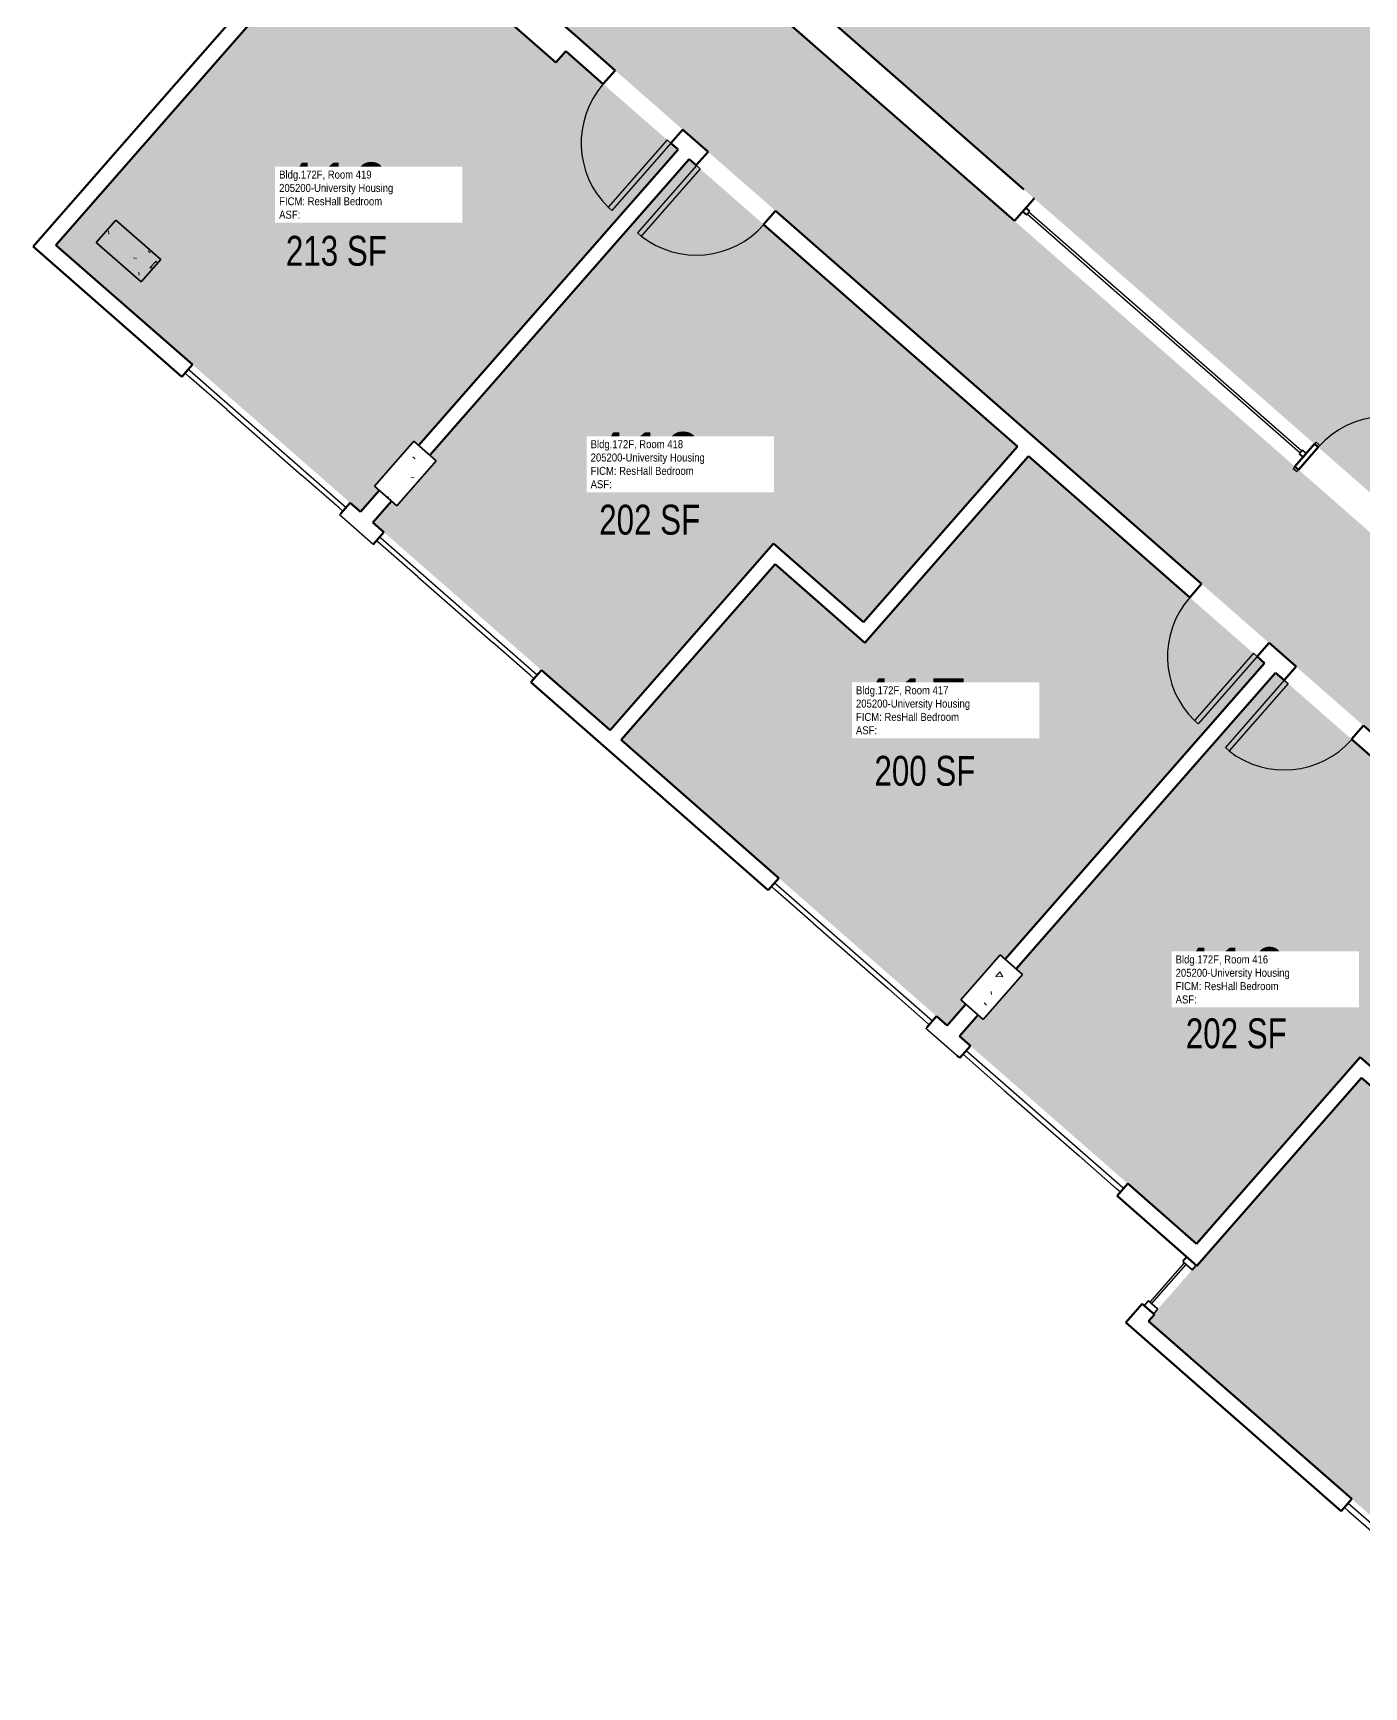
# Model space of a CAD drawing. Header units: inches. Extents: x 69234239 to 69236626, y 27656166 to 27658522.
# Drawn here: x 69234239 to 69234774, y 27657271 to 27657936 of the extents above; entities that cross this region are included whole.
import ezdxf
from ezdxf.enums import TextEntityAlignment as Align

# ---------------------------------------------------------------- set-up
doc = ezdxf.new("R2010")
doc.units = ezdxf.units.IN
doc.header["$LTSCALE"] = 100
doc.header["$MEASUREMENT"] = 0
for name, color, linetype in [('A-COLS', 5, 'CONTINUOUS'), ('A-DOOR', 2, 'CONTINUOUS'), ('A-GLAZ', 1, 'CONTINUOUS'), ('A-IDEN-RNUM', 7, 'CONTINUOUS'), ('A-IDEN-SNUM', 4, 'CONTINUOUS'), ('A-IDEN-VNUM', 4, 'CONTINUOUS'), ('A-WALL', 5, 'CONTINUOUS'), ('AREA-TEXT', 3, 'CONTINUOUS'), ('Rooms-Category-Color', 7, 'CONTINUOUS'), ('Rooms-College-Color', 7, 'CONTINUOUS'), ('Rooms-Department-Color', 7, 'CONTINUOUS'), ('Rooms-Division-Color', 7, 'CONTINUOUS'), ('Rooms-Information', 7, 'CONTINUOUS')]:
    doc.layers.add(name, color=color, linetype=linetype)
doc.styles.add('CP_AREA', font='arial.ttf', dxfattribs={"height": 15})
doc.styles.add('CP_ROOMSNUMBER', font='arial.ttf', dxfattribs={"height": 1})
doc.styles.add('CP_ROOMVNUMBER', font='arial.ttf', dxfattribs={"width": 0.85, "height": 0.075})
pattern_1 = [(178.7908, (69235784.634, 27657305.722), (-15.37654, 22.9776), [2.88, -31.68]), (123.7908, (69235784.634, 27657305.722), (-19.1757, -22.2481), [2.304, -25.344]), (229.2418, (69235783.352, 27657307.636), (-34.5522, 0.7301), [2.448, -26.924]), (174.9748, (69235778.648, 27657300.91), (-20.71984, 35.925), [4.32, -47.52]), (225.4268, (69235776.92, 27657303.904), (-51.6406, 4.5404), [3.671, -40.386]), (119.9748, (69235778.648, 27657300.91), (-51.6408, 4.5406), [3.456, -38.016]), (149.7908, (69235777.738, 27657305.106), (-2.30886, 27.55136), [2.88, -31.68]), (94.7908, (69235777.738, 27657305.106), (-27.55756, -10.16206), [2.304, -25.344]), (200.2418, (69235777.546, 27657307.402), (-29.8661, 17.3898), [2.448, -26.924]), (166.2908, (69235784.634, 27657305.722), (-10.255806, -7.64421), [1.267, -23.77, 1.267, -24.461, -25.44]), (166.2908, (69235784.634, 27657305.722), (-10.255806, -7.64421), [-50.765, 1.267, -24.173]), (136.2908, (69235784.634, 27657305.722), (-18.1331, -1.61451), [1.267, -13.402, 1.267, -23.194, -9.696]), (136.2908, (69235784.634, 27657305.722), (-18.1331, -1.61451), [-39.13, 1.267, -8.429]), (96.2908, (69235789.998, 27657299.047), (-12.16747, 16.520224), [1.267, -8.333, 1.267, -28.685, -39.744]), (96.2908, (69235789.998, 27657299.047), (-12.16747, 16.520224), [-39.552, 1.267, -38.477]), (86.2908, (69235792.404, 27657296.054), (-17.02624, 15.04698), [1.267, -11.213, 1.267, -18.624, -28.224]), (86.2908, (69235792.404, 27657296.054), (-17.02624, 15.04698), [-32.371, 1.267, -26.957])]

msp = doc.modelspace()

# ---------------------------------------------------------------- hatches: boundary and pattern name
at = {"layer": 'A-COLS', "lineweight": 5}
h = msp.add_hatch(dxfattribs=at)
h.set_pattern_fill('FP_20', color=256, angle=228.79082, style=0, pattern_type=2)
h.set_pattern_definition([(178.7908, (69235784.634, 27657305.722), (-15.37654, 22.9776), [2.88, -31.68]), (123.7908, (69235784.634, 27657305.722), (-19.1757, -22.2481), [2.304, -25.344]), (229.2418, (69235783.353, 27657307.636), (-34.55222, 0.7301), [2.448, -26.924]), (174.9748, (69235778.648, 27657300.91), (-20.71984, 35.925), [4.32, -47.52]), (225.4268, (69235776.92, 27657303.904), (-51.6406, 4.5404), [3.671, -40.386]), (119.9748, (69235778.648, 27657300.91), (-51.6408, 4.5406), [3.456, -38.016]), (149.7908, (69235777.738, 27657305.106), (-2.30886, 27.55136), [2.88, -31.68]), (94.7908, (69235777.738, 27657305.106), (-27.55756, -10.16206), [2.304, -25.344]), (200.2418, (69235777.546, 27657307.402), (-29.8661, 17.3898), [2.448, -26.924]), (166.2908, (69235784.634, 27657305.722), (-10.255806, -7.64421), [1.267, -23.77, 1.267, -24.461, -25.44]), (166.2908, (69235784.634, 27657305.722), (-10.255806, -7.64421), [-50.765, 1.267, -24.173]), (136.2908, (69235784.634, 27657305.722), (-18.1331, -1.61451), [1.267, -13.402, 1.267, -23.194, -9.696]), (136.2908, (69235784.634, 27657305.722), (-18.1331, -1.61451), [-39.13, 1.267, -8.429]), (96.2908, (69235789.998, 27657299.047), (-12.16747, 16.520224), [1.267, -8.333, 1.267, -28.685, -39.744]), (96.2908, (69235789.998, 27657299.047), (-12.16747, 16.520224), [-39.552, 1.267, -38.477]), (86.2908, (69235792.404, 27657296.054), (-17.02624, 15.04698), [1.267, -11.213, 1.267, -18.624, -28.224]), (86.2908, (69235792.404, 27657296.054), (-17.02624, 15.04698), [-32.371, 1.267, -26.957])])
h.paths.add_polyline_path([(69234290.71, 27657844.68), (69234272.65, 27657860.49), (69234264.74, 27657851.46), (69234282.8, 27657835.65)], flags=0)
h = msp.add_hatch(dxfattribs=at)
h.set_pattern_fill('FP_17', color=256, angle=-41.20918, style=0, pattern_type=2)
h.set_pattern_definition(pattern_1)
h.paths.add_polyline_path([(69234401.3, 27657763.78), (69234392.27, 27657771.68), (69234376.46, 27657753.63), (69234385.49, 27657745.72), (69234396.95, 27657758.81)], flags=0)
h = msp.add_hatch(dxfattribs=at)
h.set_pattern_fill('FP_16', color=256, angle=-41.20918, style=0, pattern_type=2)
h.set_pattern_definition(pattern_1)
h.paths.add_polyline_path([(69234636.77, 27657557.57), (69234627.75, 27657565.48), (69234611.94, 27657547.42), (69234620.96, 27657539.52), (69234624.52, 27657543.58)], flags=0)
at = {"layer": 'Rooms-Category-Color', "true_color": 0xadadad}
msp.add_hatch(color=253, dxfattribs=at).paths.add_polyline_path([(69234685.7, 27658243.8), (69234846.08, 27658103.34), (69234892.86, 27658062.38), (69234988.96, 27657978.23), (69234989.36, 27657978.68), (69234998.39, 27657970.78), (69234994.04, 27657965.81), (69234789.14, 27657731.84), (69234785.11, 27657727.23), (69234776.08, 27657735.13), (69234776.16, 27657735.23), (69234637.57, 27657856.59), (69234633.57, 27657860.09), (69234633.57, 27657860.09), (69234631.31, 27657862.08), (69234483.78, 27657991.27), (69234472.9, 27658000.8), (69234433.28, 27657955.56), (69234458.14, 27657933.8), (69234458.13, 27657933.78), (69234505.4, 27657892.39), (69234641.66, 27657773.07), (69234740.95, 27657686.12), (69234877.22, 27657566.79), (69234976.9, 27657479.5), (69235094.64, 27657376.4), (69235214.47, 27657271.45), (69235254.01, 27657316.6), (69235244.41, 27657325.01), (69235246.38, 27657327.27), (69235217.61, 27657352.47), (69235215.61, 27657350.19), (69235200.19, 27657363.7), (69235171.35, 27657388.98), (69235171.35, 27657388.98), (69235111.42, 27657441.46), (69235113.4, 27657443.73), (69235084.63, 27657468.93), (69235082.64, 27657466.66), (69235080.58, 27657468.47), (69235080.59, 27657468.47), (69235007.19, 27657532.75), (69234926.02, 27657603.83), (69234925.59, 27657604.21), (69234925.59, 27657604.21), (69234902.25, 27657624.64), (69234854.17, 27657666.75), (69234853.75, 27657667.12), (69234851.75, 27657668.83), (69234830.25, 27657687.67), (69234878.01, 27657742.2), (69234878.01, 27657742.2), (69234995.22, 27657876.06), (69235043.24, 27657930.88), (69235064.76, 27657912.03), (69235067.49, 27657909.64), (69235071.46, 27657906.16), (69235115.22, 27657867.84), (69235138.94, 27657847.07), (69235138.93, 27657847.07), (69235248.09, 27657751.48), (69235291.57, 27657713.4), (69235466.98, 27657559.79), (69235506.55, 27657604.96), (69235386.59, 27657710.01), (69235268.87, 27657813.1), (69235169.18, 27657900.4), (69235033.43, 27658019.28), (69234801.16, 27658222.68), (69234801.11, 27658222.73), (69234797.91, 27658225.52), (69234751.91, 27658265.8), (69234751.91, 27658265.8), (69234744.42, 27658272.37), (69234725.34, 27658289.07)])
at = {"layer": 'Rooms-Category-Color', "true_color": 0x728ef3}
for points in [[(69234784.07, 27657744.26), (69234981.06, 27657969.2), (69234888.91, 27658049.9), (69234724.78, 27658193.62), (69234527.8, 27657968.68), (69234641.4, 27657869.19)], [(69234380.68, 27657983.86), (69234372.03, 27657991.43), (69234248.6, 27657850.48), (69234370.96, 27657743.33), (69234378.45, 27657751.89), (69234376.46, 27657753.63), (69234390.13, 27657769.24), (69234392.27, 27657771.68), (69234394.26, 27657769.94), (69234498.41, 27657888.87), (69234453.35, 27657928.33), (69234449.33, 27657923.74), (69234420.72, 27657948.8), (69234420.72, 27657948.8), (69234398.74, 27657968.04), (69234395.45, 27657964.29), (69234377.4, 27657980.1)], [(69234471.11, 27657655.63), (69234536.81, 27657730.65), (69234572.92, 27657699.03), (69234634.67, 27657769.55), (69234502.83, 27657885), (69234398.68, 27657766.07), (69234401.3, 27657763.78), (69234385.49, 27657745.72), (69234383.34, 27657747.61), (69234375.85, 27657739.05)], [(69234537.36, 27657722.36), (69234475.53, 27657651.76), (69234606.51, 27657537.05), (69234614, 27657545.61), (69234611.94, 27657547.42), (69234625.61, 27657563.03), (69234627.75, 27657565.48), (69234629.82, 27657563.66), (69234733.97, 27657682.6), (69234639.09, 27657765.68), (69234573.47, 27657690.74)], [(69234706.66, 27657449.35), (69234772.37, 27657524.38), (69234808.48, 27657492.75), (69234870.23, 27657563.27), (69234738.39, 27657678.73), (69234634.24, 27657559.79), (69234636.77, 27657557.57), (69234620.96, 27657539.52), (69234618.89, 27657541.33), (69234611.4, 27657532.77), (69234704.84, 27657450.94)], [(69234772.92, 27657516.09), (69234706.8, 27657440.59), (69234706.52, 27657440.83), (69234689.39, 27657421.27), (69234689.67, 27657421.03), (69234687.36, 27657418.39), (69234818.27, 27657303.76), (69234839.84, 27657328.4), (69234849.48, 27657339.4), (69234847.41, 27657341.21), (69234863.22, 27657359.27), (69234865.76, 27657357.05), (69234969.91, 27657475.98), (69234874.65, 27657559.4), (69234809.03, 27657484.46)]]:
    msp.add_hatch(color=171, dxfattribs=at).paths.add_polyline_path(points)
at = {"layer": 'Rooms-College-Color', "true_color": 0xadadad}
for points in [[(69234685.7, 27658243.8), (69234846.08, 27658103.34), (69234892.86, 27658062.38), (69234988.96, 27657978.23), (69234989.36, 27657978.68), (69234998.39, 27657970.78), (69234994.04, 27657965.81), (69234789.14, 27657731.84), (69234785.11, 27657727.23), (69234776.08, 27657735.13), (69234776.16, 27657735.23), (69234637.57, 27657856.59), (69234633.57, 27657860.09), (69234633.57, 27657860.09), (69234631.31, 27657862.08), (69234483.78, 27657991.27), (69234472.9, 27658000.8), (69234433.28, 27657955.56), (69234458.14, 27657933.8), (69234458.13, 27657933.78), (69234505.4, 27657892.39), (69234641.66, 27657773.07), (69234740.95, 27657686.12), (69234877.22, 27657566.79), (69234976.9, 27657479.5), (69235094.64, 27657376.4), (69235214.47, 27657271.45), (69235254.01, 27657316.6), (69235244.41, 27657325.01), (69235246.38, 27657327.27), (69235217.61, 27657352.47), (69235215.61, 27657350.19), (69235200.19, 27657363.7), (69235171.35, 27657388.98), (69235171.35, 27657388.98), (69235111.42, 27657441.46), (69235113.4, 27657443.73), (69235084.63, 27657468.93), (69235082.64, 27657466.66), (69235080.58, 27657468.47), (69235080.59, 27657468.47), (69235007.19, 27657532.75), (69234926.02, 27657603.83), (69234925.59, 27657604.21), (69234925.59, 27657604.21), (69234902.25, 27657624.64), (69234854.17, 27657666.75), (69234853.75, 27657667.12), (69234851.75, 27657668.83), (69234830.25, 27657687.67), (69234878.01, 27657742.2), (69234878.01, 27657742.2), (69234995.22, 27657876.06), (69235043.24, 27657930.88), (69235064.76, 27657912.03), (69235067.49, 27657909.64), (69235071.46, 27657906.16), (69235115.22, 27657867.84), (69235138.94, 27657847.07), (69235138.93, 27657847.07), (69235248.09, 27657751.48), (69235291.57, 27657713.4), (69235466.98, 27657559.79), (69235506.55, 27657604.96), (69235386.59, 27657710.01), (69235268.87, 27657813.1), (69235169.18, 27657900.4), (69235033.43, 27658019.28), (69234801.16, 27658222.68), (69234801.11, 27658222.73), (69234797.91, 27658225.52), (69234751.91, 27658265.8), (69234751.91, 27658265.8), (69234744.42, 27658272.37), (69234725.34, 27658289.07)], [(69234784.07, 27657744.26), (69234981.06, 27657969.2), (69234888.91, 27658049.9), (69234724.78, 27658193.62), (69234527.8, 27657968.68), (69234641.4, 27657869.19)], [(69234380.68, 27657983.86), (69234372.03, 27657991.43), (69234248.6, 27657850.48), (69234370.96, 27657743.33), (69234378.45, 27657751.89), (69234376.46, 27657753.63), (69234390.13, 27657769.24), (69234392.27, 27657771.68), (69234394.26, 27657769.94), (69234498.41, 27657888.87), (69234453.35, 27657928.33), (69234449.33, 27657923.74), (69234420.72, 27657948.8), (69234420.72, 27657948.8), (69234398.74, 27657968.04), (69234395.45, 27657964.29), (69234377.4, 27657980.1)], [(69234471.11, 27657655.63), (69234536.81, 27657730.65), (69234572.92, 27657699.03), (69234634.67, 27657769.55), (69234502.83, 27657885), (69234398.68, 27657766.07), (69234401.3, 27657763.78), (69234385.49, 27657745.72), (69234383.34, 27657747.61), (69234375.85, 27657739.05)], [(69234537.36, 27657722.36), (69234475.53, 27657651.76), (69234606.51, 27657537.05), (69234614, 27657545.61), (69234611.94, 27657547.42), (69234625.61, 27657563.03), (69234627.75, 27657565.48), (69234629.82, 27657563.66), (69234733.97, 27657682.6), (69234639.09, 27657765.68), (69234573.47, 27657690.74)], [(69234706.66, 27657449.35), (69234772.37, 27657524.38), (69234808.48, 27657492.75), (69234870.23, 27657563.27), (69234738.39, 27657678.73), (69234634.24, 27657559.79), (69234636.77, 27657557.57), (69234620.96, 27657539.52), (69234618.89, 27657541.33), (69234611.4, 27657532.77), (69234704.84, 27657450.94)], [(69234772.92, 27657516.09), (69234706.8, 27657440.59), (69234706.52, 27657440.83), (69234689.39, 27657421.27), (69234689.67, 27657421.03), (69234687.36, 27657418.39), (69234818.27, 27657303.76), (69234839.84, 27657328.4), (69234849.48, 27657339.4), (69234847.41, 27657341.21), (69234863.22, 27657359.27), (69234865.76, 27657357.05), (69234969.91, 27657475.98), (69234874.65, 27657559.4), (69234809.03, 27657484.46)]]:
    msp.add_hatch(color=253, dxfattribs=at).paths.add_polyline_path(points)
at = {"layer": 'Rooms-Department-Color', "true_color": 0xacacac}
msp.add_hatch(color=253, dxfattribs=at).paths.add_polyline_path([(69234685.7, 27658243.8), (69234846.08, 27658103.34), (69234892.86, 27658062.38), (69234988.96, 27657978.23), (69234989.36, 27657978.68), (69234998.39, 27657970.78), (69234994.04, 27657965.81), (69234789.14, 27657731.84), (69234785.11, 27657727.23), (69234776.08, 27657735.13), (69234776.16, 27657735.23), (69234637.57, 27657856.59), (69234633.57, 27657860.09), (69234633.57, 27657860.09), (69234631.31, 27657862.08), (69234483.78, 27657991.27), (69234472.9, 27658000.8), (69234433.28, 27657955.56), (69234458.14, 27657933.8), (69234458.13, 27657933.78), (69234505.4, 27657892.39), (69234641.66, 27657773.07), (69234740.95, 27657686.12), (69234877.22, 27657566.79), (69234976.9, 27657479.5), (69235094.64, 27657376.4), (69235214.47, 27657271.45), (69235254.01, 27657316.6), (69235244.41, 27657325.01), (69235246.38, 27657327.27), (69235217.61, 27657352.47), (69235215.61, 27657350.19), (69235200.19, 27657363.7), (69235171.35, 27657388.98), (69235171.35, 27657388.98), (69235111.42, 27657441.46), (69235113.4, 27657443.73), (69235084.63, 27657468.93), (69235082.64, 27657466.66), (69235080.58, 27657468.47), (69235080.59, 27657468.47), (69235007.19, 27657532.75), (69234926.02, 27657603.83), (69234925.59, 27657604.21), (69234925.59, 27657604.21), (69234902.25, 27657624.64), (69234854.17, 27657666.75), (69234853.75, 27657667.12), (69234851.75, 27657668.83), (69234830.25, 27657687.67), (69234878.01, 27657742.2), (69234878.01, 27657742.2), (69234995.22, 27657876.06), (69235043.24, 27657930.88), (69235064.76, 27657912.03), (69235067.49, 27657909.64), (69235071.46, 27657906.16), (69235115.22, 27657867.84), (69235138.94, 27657847.07), (69235138.93, 27657847.07), (69235248.09, 27657751.48), (69235291.57, 27657713.4), (69235466.98, 27657559.79), (69235506.55, 27657604.96), (69235386.59, 27657710.01), (69235268.87, 27657813.1), (69235169.18, 27657900.4), (69235033.43, 27658019.28), (69234801.16, 27658222.68), (69234801.11, 27658222.73), (69234797.91, 27658225.52), (69234751.91, 27658265.8), (69234751.91, 27658265.8), (69234744.42, 27658272.37), (69234725.34, 27658289.07)])
at = {"layer": 'Rooms-Department-Color', "true_color": 0x604aed}
for points in [[(69234784.07, 27657744.26), (69234981.06, 27657969.2), (69234888.91, 27658049.9), (69234724.78, 27658193.62), (69234527.8, 27657968.68), (69234641.4, 27657869.19)], [(69234380.68, 27657983.86), (69234372.03, 27657991.43), (69234248.6, 27657850.48), (69234370.96, 27657743.33), (69234378.45, 27657751.89), (69234376.46, 27657753.63), (69234390.13, 27657769.24), (69234392.27, 27657771.68), (69234394.26, 27657769.94), (69234498.41, 27657888.87), (69234453.35, 27657928.33), (69234449.33, 27657923.74), (69234420.72, 27657948.8), (69234420.72, 27657948.8), (69234398.74, 27657968.04), (69234395.45, 27657964.29), (69234377.4, 27657980.1)], [(69234471.11, 27657655.63), (69234536.81, 27657730.65), (69234572.92, 27657699.03), (69234634.67, 27657769.55), (69234502.83, 27657885), (69234398.68, 27657766.07), (69234401.3, 27657763.78), (69234385.49, 27657745.72), (69234383.34, 27657747.61), (69234375.85, 27657739.05)], [(69234537.36, 27657722.36), (69234475.53, 27657651.76), (69234606.51, 27657537.05), (69234614, 27657545.61), (69234611.94, 27657547.42), (69234625.61, 27657563.03), (69234627.75, 27657565.48), (69234629.82, 27657563.66), (69234733.97, 27657682.6), (69234639.09, 27657765.68), (69234573.47, 27657690.74)], [(69234706.66, 27657449.35), (69234772.37, 27657524.38), (69234808.48, 27657492.75), (69234870.23, 27657563.27), (69234738.39, 27657678.73), (69234634.24, 27657559.79), (69234636.77, 27657557.57), (69234620.96, 27657539.52), (69234618.89, 27657541.33), (69234611.4, 27657532.77), (69234704.84, 27657450.94)], [(69234772.92, 27657516.09), (69234706.8, 27657440.59), (69234706.52, 27657440.83), (69234689.39, 27657421.27), (69234689.67, 27657421.03), (69234687.36, 27657418.39), (69234818.27, 27657303.76), (69234839.84, 27657328.4), (69234849.48, 27657339.4), (69234847.41, 27657341.21), (69234863.22, 27657359.27), (69234865.76, 27657357.05), (69234969.91, 27657475.98), (69234874.65, 27657559.4), (69234809.03, 27657484.46)]]:
    msp.add_hatch(color=173, dxfattribs=at).paths.add_polyline_path(points)
at = {"layer": 'Rooms-Division-Color', "true_color": 0xadadad}
msp.add_hatch(color=253, dxfattribs=at).paths.add_polyline_path([(69234685.7, 27658243.8), (69234846.08, 27658103.34), (69234892.86, 27658062.38), (69234988.96, 27657978.23), (69234989.36, 27657978.68), (69234998.39, 27657970.78), (69234994.04, 27657965.81), (69234789.14, 27657731.84), (69234785.11, 27657727.23), (69234776.08, 27657735.13), (69234776.16, 27657735.23), (69234637.57, 27657856.59), (69234633.57, 27657860.09), (69234633.57, 27657860.09), (69234631.31, 27657862.08), (69234483.78, 27657991.27), (69234472.9, 27658000.8), (69234433.28, 27657955.56), (69234458.14, 27657933.8), (69234458.13, 27657933.78), (69234505.4, 27657892.39), (69234641.66, 27657773.07), (69234740.95, 27657686.12), (69234877.22, 27657566.79), (69234976.9, 27657479.5), (69235094.64, 27657376.4), (69235214.47, 27657271.45), (69235254.01, 27657316.6), (69235244.41, 27657325.01), (69235246.38, 27657327.27), (69235217.61, 27657352.47), (69235215.61, 27657350.19), (69235200.19, 27657363.7), (69235171.35, 27657388.98), (69235171.35, 27657388.98), (69235111.42, 27657441.46), (69235113.4, 27657443.73), (69235084.63, 27657468.93), (69235082.64, 27657466.66), (69235080.58, 27657468.47), (69235080.59, 27657468.47), (69235007.19, 27657532.75), (69234926.02, 27657603.83), (69234925.59, 27657604.21), (69234925.59, 27657604.21), (69234902.25, 27657624.64), (69234854.17, 27657666.75), (69234853.75, 27657667.12), (69234851.75, 27657668.83), (69234830.25, 27657687.67), (69234878.01, 27657742.2), (69234878.01, 27657742.2), (69234995.22, 27657876.06), (69235043.24, 27657930.88), (69235064.76, 27657912.03), (69235067.49, 27657909.64), (69235071.46, 27657906.16), (69235115.22, 27657867.84), (69235138.94, 27657847.07), (69235138.93, 27657847.07), (69235248.09, 27657751.48), (69235291.57, 27657713.4), (69235466.98, 27657559.79), (69235506.55, 27657604.96), (69235386.59, 27657710.01), (69235268.87, 27657813.1), (69235169.18, 27657900.4), (69235033.43, 27658019.28), (69234801.16, 27658222.68), (69234801.11, 27658222.73), (69234797.91, 27658225.52), (69234751.91, 27658265.8), (69234751.91, 27658265.8), (69234744.42, 27658272.37), (69234725.34, 27658289.07)])
at = {"layer": 'Rooms-Division-Color', "true_color": 0x604aed}
for points in [[(69234784.07, 27657744.26), (69234981.06, 27657969.2), (69234888.91, 27658049.9), (69234724.78, 27658193.62), (69234527.8, 27657968.68), (69234641.4, 27657869.19)], [(69234380.68, 27657983.86), (69234372.03, 27657991.43), (69234248.6, 27657850.48), (69234370.96, 27657743.33), (69234378.45, 27657751.89), (69234376.46, 27657753.63), (69234390.13, 27657769.24), (69234392.27, 27657771.68), (69234394.26, 27657769.94), (69234498.41, 27657888.87), (69234453.35, 27657928.33), (69234449.33, 27657923.74), (69234420.72, 27657948.8), (69234420.72, 27657948.8), (69234398.74, 27657968.04), (69234395.45, 27657964.29), (69234377.4, 27657980.1)], [(69234471.11, 27657655.63), (69234536.81, 27657730.65), (69234572.92, 27657699.03), (69234634.67, 27657769.55), (69234502.83, 27657885), (69234398.68, 27657766.07), (69234401.3, 27657763.78), (69234385.49, 27657745.72), (69234383.34, 27657747.61), (69234375.85, 27657739.05)], [(69234537.36, 27657722.36), (69234475.53, 27657651.76), (69234606.51, 27657537.05), (69234614, 27657545.61), (69234611.94, 27657547.42), (69234625.61, 27657563.03), (69234627.75, 27657565.48), (69234629.82, 27657563.66), (69234733.97, 27657682.6), (69234639.09, 27657765.68), (69234573.47, 27657690.74)], [(69234706.66, 27657449.35), (69234772.37, 27657524.38), (69234808.48, 27657492.75), (69234870.23, 27657563.27), (69234738.39, 27657678.73), (69234634.24, 27657559.79), (69234636.77, 27657557.57), (69234620.96, 27657539.52), (69234618.89, 27657541.33), (69234611.4, 27657532.77), (69234704.84, 27657450.94)], [(69234772.92, 27657516.09), (69234706.8, 27657440.59), (69234706.52, 27657440.83), (69234689.39, 27657421.27), (69234689.67, 27657421.03), (69234687.36, 27657418.39), (69234818.27, 27657303.76), (69234839.84, 27657328.4), (69234849.48, 27657339.4), (69234847.41, 27657341.21), (69234863.22, 27657359.27), (69234865.76, 27657357.05), (69234969.91, 27657475.98), (69234874.65, 27657559.4), (69234809.03, 27657484.46)]]:
    msp.add_hatch(color=173, dxfattribs=at).paths.add_polyline_path(points)

# ---------------------------------------------------------------- linework, layer by layer
at = {"layer": 'A-COLS', "lineweight": 35}
for p, q in [((69234264.74, 27657851.46), (69234272.65, 27657860.49)), ((69234272.65, 27657860.49), (69234290.71, 27657844.68)), ((69234282.8, 27657835.65), (69234264.74, 27657851.46)), ((69234290.71, 27657844.68), (69234282.8, 27657835.65)), ((69234376.46, 27657753.63), (69234392.27, 27657771.68)), ((69234392.27, 27657771.68), (69234401.3, 27657763.78)), ((69234401.3, 27657763.78), (69234385.49, 27657745.72)), ((69234385.49, 27657745.72), (69234376.46, 27657753.63)), ((69234611.94, 27657547.42), (69234627.75, 27657565.48)), ((69234627.75, 27657565.48), (69234636.77, 27657557.57)), ((69234636.77, 27657557.57), (69234620.96, 27657539.52)), ((69234620.96, 27657539.52), (69234611.94, 27657547.42))]:
    msp.add_line(p, q, dxfattribs=at)
at = {"layer": 'A-DOOR'}
for p, q in [((69234493.99, 27657892.76), (69234470.31, 27657865.72)), ((69234495.49, 27657891.45), (69234471.81, 27657864.41)), ((69234495.49, 27657891.45), (69234493.99, 27657892.76)), ((69234505.78, 27657882.44), (69234482.1, 27657855.4)), ((69234507.28, 27657881.12), (69234483.6, 27657854.08)), ((69234505.78, 27657882.44), (69234507.28, 27657881.12)), ((69234471.81, 27657864.41), (69234470.31, 27657865.72)), ((69234482.1, 27657855.4), (69234483.6, 27657854.08)), ((69234754.65, 27657771.35), (69234753.99, 27657770.59)), ((69234756.15, 27657770.03), (69234754.65, 27657771.35)), ((69234755.5, 27657769.28), (69234756.15, 27657770.03)), ((69234746.09, 27657761.57), (69234745.43, 27657760.81)), ((69234745.43, 27657760.81), (69234746.93, 27657759.5)), ((69234746.93, 27657759.5), (69234747.59, 27657760.25)), ((69234729.46, 27657686.56), (69234705.78, 27657659.52)), ((69234730.97, 27657685.24), (69234707.29, 27657658.2)), ((69234730.97, 27657685.24), (69234729.46, 27657686.56)), ((69234741.87, 27657675.69), (69234718.19, 27657648.65)), ((69234743.38, 27657674.37), (69234719.7, 27657647.33)), ((69234741.87, 27657675.69), (69234743.38, 27657674.37)), ((69234707.29, 27657658.2), (69234705.78, 27657659.52)), ((69234718.19, 27657648.65), (69234719.7, 27657647.33))]:
    msp.add_line(p, q, dxfattribs=at)
at = {"layer": 'A-DOOR', "lineweight": 25}
for centre, start, end in [((69234495.49, 27657891.45), 138.79137, 225.60663), ((69234505.78, 27657882.44), 231.97611, 318.79137), ((69234782.58, 27657745.56), 48.79082, 138.79082), ((69234730.97, 27657685.24), 138.79137, 225.60663), ((69234741.87, 27657675.69), 231.97611, 318.79137)]:
    msp.add_arc(centre, 36, start, end, dxfattribs=at)
at = {"layer": 'A-GLAZ', "lineweight": 40, "extrusion": (0, 0, -1)}
for p, q in [((69234638.1, 27657865.43), (69234636.78, 27657863.93)), ((69234636.78, 27657863.93), (69234638.29, 27657862.61)), ((69234639.61, 27657864.12), (69234638.1, 27657865.43)), ((69234638.29, 27657862.61), (69234639.61, 27657864.12)), ((69234687.27, 27657426.45), (69234685.63, 27657424.57)), ((69234685.63, 27657424.57), (69234689.39, 27657421.27)), ((69234691.03, 27657423.15), (69234687.27, 27657426.45)), ((69234689.39, 27657421.27), (69234691.03, 27657423.15))]:
    msp.add_line(p, q, dxfattribs=at)
at = {"layer": 'A-GLAZ'}
for p, q in [((69234639.28, 27657863.74), (69234638.62, 27657862.99)), ((69234638.62, 27657862.99), (69234674.65, 27657831.44)), ((69234675.3, 27657832.19), (69234639.28, 27657863.74)), ((69234674.65, 27657831.44), (69234712.18, 27657798.57)), ((69234712.84, 27657799.32), (69234675.3, 27657832.19)), ((69234301.76, 27657800.6), (69234302.34, 27657800.1)), ((69234302.14, 27657797.62), (69234300.44, 27657799.1)), ((69234317.18, 27657784.44), (69234302.14, 27657797.62)), ((69234302.34, 27657800.1), (69234365.14, 27657745.1)), ((69234712.18, 27657798.57), (69234748.21, 27657767.02)), ((69234748.87, 27657767.77), (69234712.84, 27657799.32)), ((69234317.18, 27657784.44), (69234347.27, 27657758.09)), ((69234748.21, 27657767.02), (69234748.87, 27657767.77)), ((69234362.32, 27657744.91), (69234347.27, 27657758.09)), ((69234363.82, 27657743.59), (69234362.32, 27657744.91)), ((69234378.87, 27657730.42), (69234377.37, 27657731.73)), ((69234378.68, 27657733.24), (69234379.07, 27657732.9)), ((69234393.92, 27657717.24), (69234378.87, 27657730.42)), ((69234379.07, 27657732.9), (69234441.88, 27657677.9)), ((69234393.92, 27657717.24), (69234424.01, 27657690.89)), ((69234439.06, 27657677.71), (69234424.01, 27657690.89)), ((69234440.56, 27657676.39), (69234439.06, 27657677.71)), ((69234537.61, 27657591.41), (69234535.92, 27657592.89)), ((69234537.23, 27657594.4), (69234537.72, 27657593.97)), ((69234552.65, 27657578.23), (69234537.61, 27657591.41)), ((69234537.72, 27657593.97), (69234600.62, 27657538.89)), ((69234552.65, 27657578.23), (69234582.75, 27657551.88)), ((69234597.79, 27657538.7), (69234582.75, 27657551.88)), ((69234599.3, 27657537.39), (69234597.79, 27657538.7)), ((69234614.34, 27657524.21), (69234612.84, 27657525.53)), ((69234614.16, 27657527.03), (69234676.87, 27657472.12)), ((69234629.39, 27657511.03), (69234614.34, 27657524.21)), ((69234629.39, 27657511.03), (69234659.48, 27657484.68)), ((69234674.53, 27657471.5), (69234659.48, 27657484.68)), ((69234676.03, 27657470.19), (69234674.53, 27657471.5)), ((69234676.87, 27657472.12), (69234677.35, 27657471.69)), ((69234701.67, 27657441.75), (69234687.84, 27657425.95)), ((69234688.59, 27657425.3), (69234702.42, 27657441.09)), ((69234702.42, 27657441.09), (69234701.67, 27657441.75)), ((69234687.84, 27657425.95), (69234688.59, 27657425.3)), ((69234767.52, 27657342.22), (69234766.01, 27657343.54)), ((69234767.46, 27657345.26), (69234794.59, 27657321.51)), ((69234767.52, 27657342.22), (69234791.6, 27657321.13))]:
    msp.add_line(p, q, dxfattribs=at)
at = {"layer": 'A-GLAZ', "lineweight": 40}
for p, q in [((69234749.2, 27657768.15), (69234747.88, 27657766.64)), ((69234750.7, 27657766.83), (69234749.2, 27657768.15)), ((69234747.88, 27657766.64), (69234749.38, 27657765.32)), ((69234749.38, 27657765.32), (69234750.7, 27657766.83)), ((69234702.75, 27657444.13), (69234701.11, 27657442.25)), ((69234701.11, 27657442.25), (69234704.87, 27657438.95)), ((69234706.52, 27657440.83), (69234702.75, 27657444.13)), ((69234704.87, 27657438.95), (69234706.52, 27657440.83))]:
    msp.add_line(p, q, dxfattribs=at)
at = {"layer": 'A-WALL', "lineweight": 50}
for p, q in [((69234637.24, 27657872.83), (69234351.85, 27658122.76)), ((69234376.37, 27658006.25), (69234286.41, 27657903.52)), ((69234469.14, 27658004.09), (69234633.49, 27657860.17)), ((69234248.6, 27657850.48), (69234372.03, 27657991.43)), ((69234458.14, 27657933.8), (69234429.53, 27657958.86)), ((69234420.72, 27657948.8), (69234449.33, 27657923.74)), ((69234473.17, 27657920.61), (69234458.13, 27657933.78)), ((69234449.33, 27657923.74), (69234453.35, 27657928.33)), ((69234453.35, 27657928.33), (69234468.4, 27657915.15)), ((69234468.41, 27657915.16), (69234473.18, 27657920.62)), ((69234286.41, 27657903.52), (69234239.43, 27657849.87)), ((69234500.27, 27657896.9), (69234495.49, 27657891.45)), ((69234510.46, 27657887.96), (69234500.26, 27657896.89)), ((69234498.41, 27657888.87), (69234394.26, 27657769.94)), ((69234495.48, 27657891.44), (69234498.41, 27657888.87)), ((69234505.69, 27657882.5), (69234510.46, 27657887.96)), ((69234398.68, 27657766.07), (69234502.83, 27657885)), ((69234502.83, 27657885), (69234505.69, 27657882.5)), ((69234633.49, 27657860.17), (69234641.4, 27657869.19)), ((69234641.4, 27657869.19), (69234641.19, 27657869.37)), ((69234537.55, 27657864.24), (69234532.77, 27657858.79)), ((69234708.65, 27657714.4), (69234537.55, 27657864.24)), ((69234532.77, 27657858.79), (69234634.67, 27657769.55)), ((69234239.43, 27657849.87), (69234299.13, 27657797.59)), ((69234303.41, 27657802.48), (69234248.6, 27657850.48)), ((69234299.13, 27657797.59), (69234303.41, 27657802.48)), ((69234634.67, 27657769.55), (69234572.92, 27657699.03)), ((69234753.99, 27657770.59), (69234746.09, 27657761.56)), ((69234747.59, 27657760.25), (69234755.5, 27657769.27)), ((69234755.5, 27657769.27), (69234753.99, 27657770.59)), ((69234573.47, 27657690.74), (69234639.09, 27657765.68)), ((69234639.09, 27657765.68), (69234703.87, 27657708.95)), ((69234746.09, 27657761.56), (69234747.59, 27657760.25)), ((69234378.45, 27657751.89), (69234370.96, 27657743.33)), ((69234375.85, 27657739.05), (69234383.34, 27657747.61)), ((69234366.79, 27657746.98), (69234362.88, 27657742.51)), ((69234370.96, 27657743.33), (69234366.79, 27657746.98)), ((69234380.33, 27657735.12), (69234375.85, 27657739.05)), ((69234376.05, 27657730.23), (69234380.33, 27657735.12)), ((69234536.81, 27657730.65), (69234471.11, 27657655.63)), ((69234572.92, 27657699.03), (69234536.81, 27657730.65)), ((69234475.53, 27657651.76), (69234537.36, 27657722.36)), ((69234537.36, 27657722.36), (69234573.47, 27657690.74)), ((69234703.87, 27657708.95), (69234708.65, 27657714.4)), ((69234735.73, 27657690.69), (69234730.96, 27657685.23)), ((69234746.56, 27657681.21), (69234735.73, 27657690.69)), ((69234733.97, 27657682.6), (69234629.82, 27657563.66)), ((69234730.96, 27657685.23), (69234733.97, 27657682.6)), ((69234741.78, 27657675.75), (69234746.56, 27657681.21)), ((69234443.52, 27657679.78), (69234439.24, 27657674.89)), ((69234439.24, 27657674.89), (69234534.6, 27657591.39)), ((69234471.11, 27657655.63), (69234443.52, 27657679.78)), ((69234634.24, 27657559.79), (69234738.39, 27657678.73)), ((69234738.39, 27657678.73), (69234741.78, 27657675.75)), ((69234773.64, 27657657.49), (69234768.87, 27657652.03)), ((69234882.35, 27657562.29), (69234773.64, 27657657.49)), ((69234538.88, 27657596.28), (69234475.53, 27657651.76)), ((69234768.87, 27657652.03), (69234870.23, 27657563.27)), ((69234534.6, 27657591.39), (69234538.88, 27657596.28)), ((69234614, 27657545.61), (69234606.51, 27657537.05)), ((69234602.26, 27657540.77), (69234598.35, 27657536.3)), ((69234606.51, 27657537.05), (69234602.26, 27657540.77)), ((69234611.4, 27657532.77), (69234618.89, 27657541.33)), ((69234615.8, 27657528.91), (69234611.4, 27657532.77)), ((69234611.52, 27657524.02), (69234615.8, 27657528.91)), ((69234610.49, 27657524.93), (69234611.52, 27657524.02)), ((69234772.37, 27657524.38), (69234706.66, 27657449.35)), ((69234808.48, 27657492.75), (69234772.37, 27657524.38)), ((69234706.8, 27657440.59), (69234772.92, 27657516.09)), ((69234772.92, 27657516.09), (69234809.03, 27657484.46)), ((69234679, 27657473.57), (69234674.72, 27657468.68)), ((69234674.72, 27657468.68), (69234706.8, 27657440.59)), ((69234706.66, 27657449.35), (69234679, 27657473.57)), ((69234684.78, 27657425.31), (69234678.19, 27657417.79)), ((69234689.67, 27657421.03), (69234684.78, 27657425.31)), ((69234678.19, 27657417.79), (69234764.69, 27657342.03)), ((69234687.36, 27657418.39), (69234689.67, 27657421.03)), ((69234768.93, 27657346.97), (69234687.36, 27657418.39)), ((69234764.69, 27657342.03), (69234768.93, 27657346.97))]:
    msp.add_line(p, q, dxfattribs=at)
at = {"layer": 'A-WALL'}
for p, q in [((69234362.51, 27657742.09), (69234362.88, 27657742.51)), ((69234376.05, 27657730.23), (69234362.51, 27657742.09)), ((69234597.98, 27657535.88), (69234598.35, 27657536.3)), ((69234610.49, 27657524.93), (69234597.98, 27657535.88))]:
    msp.add_line(p, q, dxfattribs=at)

# ---------------------------------------------------------------- texts
at = {"layer": 'A-IDEN-RNUM', "style": 'CP_ROOMSNUMBER'}
for s, p in [('0419-00', (69234338.24, 27657861.05)), ('0418-00', (69234463.33, 27657752.79)), ('0417-00', (69234569.86, 27657653.97)), ('0416-00', (69234698.22, 27657545.87))]:
    msp.add_text(s, height=1, dxfattribs=at).set_placement(p)
at = {"layer": 'A-IDEN-SNUM', "style": 'CP_ROOMSNUMBER'}
for s, p in [('172F041900', (69234338.24, 27657861.05)), ('172F041800', (69234463.33, 27657752.79)), ('172F041700', (69234569.86, 27657653.97)), ('172F041600', (69234698.22, 27657545.87))]:
    msp.add_text(s, height=1, dxfattribs=at).set_placement(p)
at = {"layer": 'A-IDEN-VNUM', "style": 'CP_ROOMVNUMBER', "width": 0.85}
for s, p in [('419', (69234338.24, 27657861.05)), ('418', (69234463.33, 27657752.79)), ('417', (69234569.86, 27657653.97)), ('416', (69234698.22, 27657545.87))]:
    msp.add_text(s, height=22.5, dxfattribs=at).set_placement(p)
at = {"layer": 'AREA-TEXT', "style": 'CP_AREA', "width": 0.75}
for s, p in [('213 SF', (69234361.22, 27657848.17)), ('202 SF', (69234487.03, 27657740.2)), ('200 SF', (69234597.55, 27657639.35)), ('202 SF', (69234722.58, 27657533.92))]:
    msp.add_text(s, height=12, dxfattribs=at).set_placement(p, align=Align.MIDDLE_CENTER)

# ---------------------------------------------------------------- next in the draw order: texts
at = {"layer": 'Rooms-Information', "char_height": 3.2143, "width": 72, "attachment_point": 7, "style": 'CP_ROOMVNUMBER', "bg_fill": 3, "box_fill_scale": 1.5, "bg_fill_color": 256, "bg_fill_true_color": 13158600, "bg_fill_transparency": 0}
for s, insert in [('Bldg.172F, Room 419^M^J205200-University Housing^M^JFICM: ResHall Bedroom^M^JASF: ', (69234338.24, 27657861.05)), ('Bldg.172F, Room 418^M^J205200-University Housing^M^JFICM: ResHall Bedroom^M^JASF: ', (69234463.33, 27657752.79)), ('Bldg.172F, Room 417^M^J205200-University Housing^M^JFICM: ResHall Bedroom^M^JASF: ', (69234569.86, 27657653.97)), ('Bldg.172F, Room 416^M^J205200-University Housing^M^JFICM: ResHall Bedroom^M^JASF: ', (69234698.22, 27657545.87))]:
    msp.add_mtext(s, dxfattribs=dict(at, insert=insert))

doc.saveas('drawing.dxf')
